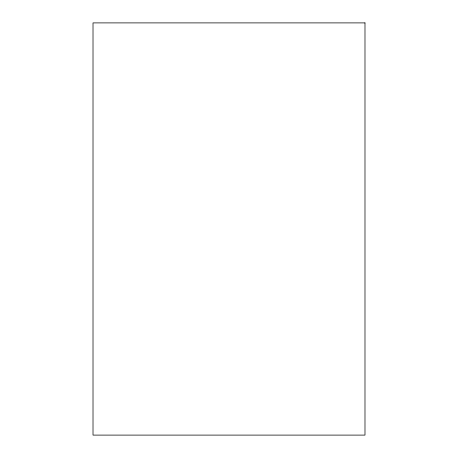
<?xml version="1.0" encoding="UTF-8"?>
<svg xmlns="http://www.w3.org/2000/svg" width="458" height="458" viewBox="0 0 458 458"><rect width="100%" height="100%" fill="white"/><g stroke="black" fill="none" stroke-linecap="round" stroke-linejoin="round"><path stroke-width="0.69" d="M364.986 22.9L93.014 22.9L93.014 435.1L364.986 435.1L364.986 22.9"/></g></svg>
